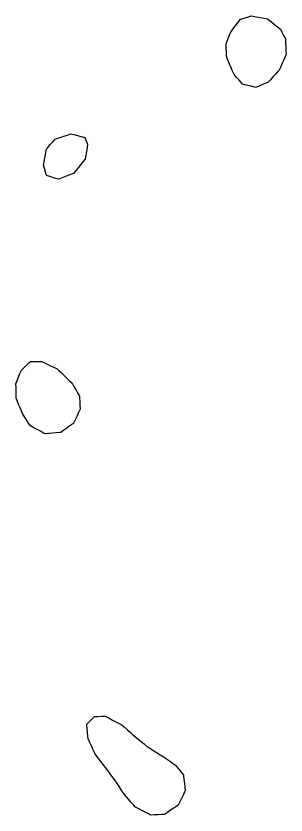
# Model space of a CAD drawing. Header units: millimetres. Extents: x 230 to 3347, y 514 to 5196.
# Drawn here: x 923.7 to 996.2, y 3073.2 to 3287.7 of the extents above; entities that cross this region are included whole.
import ezdxf

# ---------------------------------------------------------------- set-up
doc = ezdxf.new("R2010")
doc.units = ezdxf.units.MM
for name, color, linetype in [('ALL_HOLES', 1, 'Continuous'), ('OUTLINE_ISLAND_01_HOLE_169', 1, 'Continuous'), ('OUTLINE_ISLAND_01_HOLE_174', 1, 'Continuous'), ('OUTLINE_ISLAND_01_HOLE_179', 1, 'Continuous'), ('OUTLINE_ISLAND_01_HOLE_184', 1, 'Continuous')]:
    doc.layers.add(name, color=color, linetype=linetype)

msp = doc.modelspace()

# ---------------------------------------------------------------- linework, layer by layer
at = {"layer": 'ALL_HOLES'}
for points in [[(983.959, 3286.806), (984.9169, 3287.0934), (985.8747, 3287.3808), (986.8325, 3287.6682), (987.318, 3287.5848), (988.3036, 3287.4156), (989.2892, 3287.2464), (990.2748, 3287.0771), (991.2603, 3286.9079), (991.5699, 3286.6576), (992.3474, 3286.0287), (993.1249, 3285.3999), (993.9024, 3284.771), (994.68, 3284.1422), (995.114, 3283.2829), (995.5648, 3282.3903), (996.0157, 3281.4977), (996.0234, 3281.3252), (996.0679, 3280.3262), (996.1124, 3279.3272), (996.1569, 3278.3282), (996.2014, 3277.3292), (995.9772, 3276.809), (995.5815, 3275.8906), (995.1857, 3274.9723), (994.7899, 3274.0539), (994.3942, 3273.1355), (994.0382, 3272.7533), (993.3568, 3272.0215), (992.6753, 3271.2896), (991.9938, 3270.5578), (991.3123, 3269.826), (990.7923, 3269.6132), (989.8668, 3269.2346), (988.9412, 3268.8559), (988.0157, 3268.4773), (987.4248, 3268.627), (986.4554, 3268.8727), (985.486, 3269.1183), (984.5167, 3269.364), (984.2374, 3269.684), (983.5798, 3270.4373), (982.9222, 3271.1907), (982.2646, 3271.944), (982.2643, 3271.9447), (981.8631, 3272.8607), (981.4619, 3273.7767), (981.0607, 3274.6927), (980.6596, 3275.6087), (980.2584, 3276.5247), (980.2356, 3277.1189), (980.1972, 3278.1182), (980.1588, 3279.1175), (980.1204, 3280.1167), (980.2448, 3280.4513), (980.5931, 3281.3887), (980.9414, 3282.3261), (981.2897, 3283.2635), (981.3424, 3283.3335), (981.9442, 3284.1322), (982.546, 3284.9308), (983.1478, 3285.7295), (983.7496, 3286.5281)], [(931.8888, 3244.8138), (931.6141, 3245.7754), (931.3394, 3246.7369), (931.0647, 3247.6984), (931.1222, 3248.0247), (931.2958, 3249.0095), (931.4695, 3249.9943), (931.6431, 3250.9791), (931.8168, 3251.9639), (932.2061, 3252.4008), (932.8715, 3253.1473), (933.5368, 3253.8939), (934.2022, 3254.6404), (934.6187, 3254.7754), (935.57, 3255.0836), (936.5213, 3255.3918), (937.4726, 3255.7001), (938.4239, 3256.0083), (939.2057, 3255.8085), (940.1746, 3255.561), (941.1435, 3255.3134), (942.1123, 3255.0659), (942.5094, 3254.1734), (942.9159, 3253.2598), (942.9113, 3253.2313), (942.7545, 3252.2437), (942.5977, 3251.2561), (942.4409, 3250.2684), (942.284, 3249.2808), (942.253, 3249.2432), (941.6176, 3248.471), (940.9821, 3247.6989), (940.3466, 3246.9268), (939.7111, 3246.1547), (939.0756, 3245.3826), (938.83, 3245.2873), (937.8976, 3244.9259), (936.9652, 3244.5644), (936.0329, 3244.203), (935.1005, 3243.8415), (934.6815, 3243.9684), (933.7244, 3244.2581), (932.7673, 3244.5479)], [(927.5216, 3194.9274), (928.5216, 3194.9274), (929.5216, 3194.9274), (930.5216, 3194.9274), (931.0994, 3194.6506), (932.0012, 3194.2186), (932.9031, 3193.7866), (933.805, 3193.3546), (934.7069, 3192.9227), (935.1313, 3192.5185), (935.8555, 3191.8289), (936.5797, 3191.1393), (937.3039, 3190.4497), (938.0281, 3189.7601), (938.7523, 3189.0706), (939.2303, 3188.2289), (939.7242, 3187.3593), (940.2181, 3186.4898), (940.712, 3185.6203), (940.7407, 3185.1214), (940.7981, 3184.1231), (940.8555, 3183.1247), (940.9128, 3182.1264), (940.8295, 3181.9509), (940.4004, 3181.0476), (939.9714, 3180.1443), (939.5423, 3179.241), (939.1133, 3178.3377), (938.9404, 3178.2137), (938.128, 3177.6306), (937.3156, 3177.0475), (936.5032, 3176.4644), (935.6908, 3175.8813), (935.4434, 3175.8588), (934.4475, 3175.7681), (933.4516, 3175.6773), (932.4557, 3175.5866), (931.4599, 3175.4959), (931.0916, 3175.6951), (930.2121, 3176.171), (929.3326, 3176.6468), (928.4531, 3177.1227), (927.5735, 3177.5985), (927.0632, 3178.3891), (926.5209, 3179.2293), (925.9786, 3180.0694), (925.4363, 3180.9096), (925.2408, 3181.3797), (924.8568, 3182.3031), (924.4729, 3183.2264), (924.0889, 3184.1498), (923.705, 3185.0731), (923.6947, 3185.9516), (923.683, 3186.9516), (923.6712, 3187.9515), (923.6595, 3188.9514), (923.9936, 3189.7903), (924.3637, 3190.7193), (924.7337, 3191.6483), (925.1038, 3192.5774), (925.6924, 3193.1495), (926.4094, 3193.8464), (927.1265, 3194.5434)], [(942.6388, 3097.5058), (943.3459, 3098.2129), (944.053, 3098.92), (944.7601, 3099.6271), (945.672, 3099.6422), (946.6718, 3099.6588), (947.6717, 3099.6753), (947.8076, 3099.603), (948.6904, 3099.1333), (949.5732, 3098.6636), (950.4561, 3098.1939), (951.3389, 3097.7242), (952.2217, 3097.2545), (952.8343, 3096.7101), (953.5818, 3096.0458), (954.3293, 3095.3815), (955.0768, 3094.7172), (955.8242, 3094.053), (956.5135, 3093.4937), (957.29, 3092.8637), (958.0666, 3092.2336), (958.8431, 3091.6035), (959.043, 3091.4764), (959.887, 3090.94), (960.7309, 3090.4036), (961.5749, 3089.8672), (962.4188, 3089.3307), (963.2628, 3088.7943), (964.0538, 3088.2553), (964.8802, 3087.6922), (965.7066, 3087.1291), (966.533, 3086.566), (966.8075, 3086.2196), (967.4286, 3085.4359), (968.0497, 3084.6521), (968.6707, 3083.8683), (968.6899, 3083.6858), (968.7941, 3082.6912), (968.8983, 3081.6967), (969.0025, 3080.7021), (969.1067, 3079.7076), (968.9684, 3079.4213), (968.5335, 3078.5208), (968.0986, 3077.6203), (967.6636, 3076.7199), (967.2287, 3075.8194), (966.8475, 3075.5605), (966.0203, 3074.9987), (965.193, 3074.4368), (964.3658, 3073.875), (963.5385, 3073.3131), (962.8288, 3073.285), (961.8296, 3073.2453), (960.8304, 3073.2057), (959.8312, 3073.166), (959.2928, 3073.4401), (958.4016, 3073.8937), (957.5104, 3074.3474), (956.6192, 3074.801), (955.728, 3075.2546), (955.1963, 3075.8859), (954.5521, 3076.6508), (953.9079, 3077.4156), (953.2637, 3078.1805), (952.6195, 3078.9454), (952.1311, 3079.6897), (951.5824, 3080.5258), (951.0338, 3081.3619), (950.4851, 3082.1979), (950.3834, 3082.3332), (949.7821, 3083.1322), (949.1809, 3083.9313), (948.5797, 3084.7304), (947.9784, 3085.5294), (947.3772, 3086.3285), (946.7759, 3087.1276), (946.1747, 3087.9267), (945.5735, 3088.7257), (944.9722, 3089.5248), (944.7731, 3089.952), (944.3506, 3090.8584), (943.9282, 3091.7648), (943.5057, 3092.6712), (943.0832, 3093.5776), (942.9997, 3094.3159), (942.8873, 3095.3096), (942.7748, 3096.3033), (942.6624, 3097.2969)]]:
    msp.add_lwpolyline(points, close=True, dxfattribs=at)
at = {"layer": 'OUTLINE_ISLAND_01_HOLE_169'}
msp.add_lwpolyline([(942.6388, 3097.5058), (943.3459, 3098.2129), (944.053, 3098.92), (944.7601, 3099.6271), (945.672, 3099.6422), (946.6718, 3099.6588), (947.6717, 3099.6753), (947.8076, 3099.603), (948.6904, 3099.1333), (949.5732, 3098.6636), (950.4561, 3098.1939), (951.3389, 3097.7242), (952.2217, 3097.2545), (952.8343, 3096.7101), (953.5818, 3096.0458), (954.3293, 3095.3815), (955.0768, 3094.7172), (955.8242, 3094.053), (956.5135, 3093.4937), (957.29, 3092.8637), (958.0666, 3092.2336), (958.8431, 3091.6035), (959.043, 3091.4764), (959.887, 3090.94), (960.7309, 3090.4036), (961.5749, 3089.8672), (962.4188, 3089.3307), (963.2628, 3088.7943), (964.0538, 3088.2553), (964.8802, 3087.6922), (965.7066, 3087.1291), (966.533, 3086.566), (966.8075, 3086.2196), (967.4286, 3085.4359), (968.0497, 3084.6521), (968.6707, 3083.8683), (968.6899, 3083.6858), (968.7941, 3082.6912), (968.8983, 3081.6967), (969.0025, 3080.7021), (969.1067, 3079.7076), (968.9684, 3079.4213), (968.5335, 3078.5208), (968.0986, 3077.6203), (967.6636, 3076.7199), (967.2287, 3075.8194), (966.8475, 3075.5605), (966.0203, 3074.9987), (965.193, 3074.4368), (964.3658, 3073.875), (963.5385, 3073.3131), (962.8288, 3073.285), (961.8296, 3073.2453), (960.8304, 3073.2057), (959.8312, 3073.166), (959.2928, 3073.4401), (958.4016, 3073.8937), (957.5104, 3074.3474), (956.6192, 3074.801), (955.728, 3075.2546), (955.1963, 3075.8859), (954.5521, 3076.6508), (953.9079, 3077.4156), (953.2637, 3078.1805), (952.6195, 3078.9454), (952.1311, 3079.6897), (951.5824, 3080.5258), (951.0338, 3081.3619), (950.4851, 3082.1979), (950.3834, 3082.3332), (949.7821, 3083.1322), (949.1809, 3083.9313), (948.5797, 3084.7304), (947.9784, 3085.5294), (947.3772, 3086.3285), (946.7759, 3087.1276), (946.1747, 3087.9267), (945.5735, 3088.7257), (944.9722, 3089.5248), (944.7731, 3089.952), (944.3506, 3090.8584), (943.9282, 3091.7648), (943.5057, 3092.6712), (943.0832, 3093.5776), (942.9997, 3094.3159), (942.8873, 3095.3096), (942.7748, 3096.3033), (942.6624, 3097.2969)], close=True, dxfattribs=at)
at = {"layer": 'OUTLINE_ISLAND_01_HOLE_174'}
msp.add_lwpolyline([(927.5216, 3194.9274), (928.5216, 3194.9274), (929.5216, 3194.9274), (930.5216, 3194.9274), (931.0994, 3194.6506), (932.0012, 3194.2186), (932.9031, 3193.7866), (933.805, 3193.3546), (934.7069, 3192.9227), (935.1313, 3192.5185), (935.8555, 3191.8289), (936.5797, 3191.1393), (937.3039, 3190.4497), (938.0281, 3189.7601), (938.7523, 3189.0706), (939.2303, 3188.2289), (939.7242, 3187.3593), (940.2181, 3186.4898), (940.712, 3185.6203), (940.7407, 3185.1214), (940.7981, 3184.1231), (940.8555, 3183.1247), (940.9128, 3182.1264), (940.8295, 3181.9509), (940.4004, 3181.0476), (939.9714, 3180.1443), (939.5423, 3179.241), (939.1133, 3178.3377), (938.9404, 3178.2137), (938.128, 3177.6306), (937.3156, 3177.0475), (936.5032, 3176.4644), (935.6908, 3175.8813), (935.4434, 3175.8588), (934.4475, 3175.7681), (933.4516, 3175.6773), (932.4557, 3175.5866), (931.4599, 3175.4959), (931.0916, 3175.6951), (930.2121, 3176.171), (929.3326, 3176.6468), (928.4531, 3177.1227), (927.5735, 3177.5985), (927.0632, 3178.3891), (926.5209, 3179.2293), (925.9786, 3180.0694), (925.4363, 3180.9096), (925.2408, 3181.3797), (924.8568, 3182.3031), (924.4729, 3183.2264), (924.0889, 3184.1498), (923.705, 3185.0731), (923.6947, 3185.9516), (923.683, 3186.9516), (923.6712, 3187.9515), (923.6595, 3188.9514), (923.9936, 3189.7903), (924.3637, 3190.7193), (924.7337, 3191.6483), (925.1038, 3192.5774), (925.6924, 3193.1495), (926.4094, 3193.8464), (927.1265, 3194.5434)], close=True, dxfattribs=at)
at = {"layer": 'OUTLINE_ISLAND_01_HOLE_179'}
msp.add_lwpolyline([(931.8888, 3244.8138), (931.6141, 3245.7754), (931.3394, 3246.7369), (931.0647, 3247.6984), (931.1222, 3248.0247), (931.2958, 3249.0095), (931.4695, 3249.9943), (931.6431, 3250.9791), (931.8168, 3251.9639), (932.2061, 3252.4008), (932.8715, 3253.1473), (933.5368, 3253.8939), (934.2022, 3254.6404), (934.6187, 3254.7754), (935.57, 3255.0836), (936.5213, 3255.3918), (937.4726, 3255.7001), (938.4239, 3256.0083), (939.2057, 3255.8085), (940.1746, 3255.561), (941.1435, 3255.3134), (942.1123, 3255.0659), (942.5094, 3254.1734), (942.9159, 3253.2598), (942.9113, 3253.2313), (942.7545, 3252.2437), (942.5977, 3251.2561), (942.4409, 3250.2684), (942.284, 3249.2808), (942.253, 3249.2432), (941.6176, 3248.471), (940.9821, 3247.6989), (940.3466, 3246.9268), (939.7111, 3246.1547), (939.0756, 3245.3826), (938.83, 3245.2873), (937.8976, 3244.9259), (936.9652, 3244.5644), (936.0329, 3244.203), (935.1005, 3243.8415), (934.6815, 3243.9684), (933.7244, 3244.2581), (932.7673, 3244.5479)], close=True, dxfattribs=at)
at = {"layer": 'OUTLINE_ISLAND_01_HOLE_184'}
msp.add_lwpolyline([(983.959, 3286.806), (984.9169, 3287.0934), (985.8747, 3287.3808), (986.8325, 3287.6682), (987.318, 3287.5848), (988.3036, 3287.4156), (989.2892, 3287.2464), (990.2748, 3287.0771), (991.2603, 3286.9079), (991.5699, 3286.6576), (992.3474, 3286.0287), (993.1249, 3285.3999), (993.9024, 3284.771), (994.68, 3284.1422), (995.114, 3283.2829), (995.5648, 3282.3903), (996.0157, 3281.4977), (996.0234, 3281.3252), (996.0679, 3280.3262), (996.1124, 3279.3272), (996.1569, 3278.3282), (996.2014, 3277.3292), (995.9772, 3276.809), (995.5815, 3275.8906), (995.1857, 3274.9723), (994.7899, 3274.0539), (994.3942, 3273.1355), (994.0382, 3272.7533), (993.3568, 3272.0215), (992.6753, 3271.2896), (991.9938, 3270.5578), (991.3123, 3269.826), (990.7923, 3269.6132), (989.8668, 3269.2346), (988.9412, 3268.8559), (988.0157, 3268.4773), (987.4248, 3268.627), (986.4554, 3268.8727), (985.486, 3269.1183), (984.5167, 3269.364), (984.2374, 3269.684), (983.5798, 3270.4373), (982.9222, 3271.1907), (982.2646, 3271.944), (982.2643, 3271.9447), (981.8631, 3272.8607), (981.4619, 3273.7767), (981.0607, 3274.6927), (980.6596, 3275.6087), (980.2584, 3276.5247), (980.2356, 3277.1189), (980.1972, 3278.1182), (980.1588, 3279.1175), (980.1204, 3280.1167), (980.2448, 3280.4513), (980.5931, 3281.3887), (980.9414, 3282.3261), (981.2897, 3283.2635), (981.3424, 3283.3335), (981.9442, 3284.1322), (982.546, 3284.9308), (983.1478, 3285.7295), (983.7496, 3286.5281)], close=True, dxfattribs=at)

doc.saveas('drawing.dxf')
